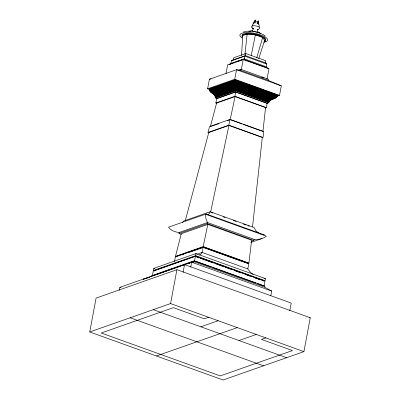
<?xml version="1.0" encoding="UTF-8"?>
<svg xmlns="http://www.w3.org/2000/svg" width="400" height="400" viewBox="0 0 400 400"><rect width="100%" height="100%" fill="white"/><g stroke="black" fill="none" stroke-linecap="round" stroke-linejoin="round"><path stroke-width="0.6" d="M254.605 22.21L254.67 20.765M255.47 20.005L255.975 23.175M257.885 21.83L257.89 22.915M241.55 55.595L242.755 35.155M267.385 68.225C264.575 67.305 268.445 63.3 265.37 62.85L245.21 55.55L244.795 56.155L244.105 59.85M258.42 24.04L258.5 21.035L258.51 24.055M258.505 21.035L258.565 24.04M244.955 54.45L247.175 33.605M235.12 79.795L235.51 90.465L215.305 97.56C215.43 93.29 209.115 93.185 209.14 88.92L235.12 79.795L277.985 95.235C276.41 99.4 270.345 98.28 268.85 102.475L267.695 102.88M252.55 226.735L262.3 137.455L228.965 125.445L208.76 132.54L185.325 220.575M247.725 263.515L248.9 263.1L251.63 240.2L207.82 224.415L181.26 233.74L175.47 256.365L175.945 256.535L203.66 246.805M89.74 331.96L96.08 298.08L176.91 269.695L310.26 317.735L303.92 351.615L223.09 380L89.74 331.96L170.57 303.575L303.92 351.615M119.325 290.28L119.875 287.34L184.54 264.63L291.22 303.065L289.79 310.71M151.42 276.77L151.62 275.715L194.345 260.71L264.825 286.105L264.63 287.16L271.685 291.04L270.77 295.925M152.385 275.785L153.275 271.02L195.42 256.22L264.955 281.27L264.06 286.03M153.375 270.49L153.77 268.37L195.915 253.57L265.45 278.62L265.055 280.74L195.52 255.69L153.375 270.49L154.09 270.745L196.235 255.945M154.425 271.125L154.52 270.595M178.965 233.53L179.165 232.47L207.455 222.535L254.125 239.35C258.4 239.8 262.995 238.92 266.39 236.17L205.43 214.205L206.045 219.135L207.455 222.535L207.255 223.595L178.965 233.53L181.3 234.37M174.49 261.6L175.37 256.895L203.085 247.16L248.805 263.63L247.81 268.925L250.63 272.505L253.23 274.55M176.135 256.965L176.235 256.435M209.355 89.405L207.61 88.78L209.395 79.25L236.53 69.72L240.7 70.4L268.32 80.35L281.295 85.85L279.515 95.375L277.205 96.19M170.57 303.575L176.91 269.695M183.11 272.275L184.54 264.63M217.005 103.415L215.84 102.995L216.635 98.76L235.685 92.07L267.12 103.395L266.325 107.63L265.17 108.035M226.015 73.595L227.665 64.77L243.255 59.3L268.97 68.565L266.99 79.15M190.76 267.1L191.675 262.215L194.145 261.77L264.63 287.16M265.37 62.85L265.765 60.73L245.765 53.525L245.37 55.64L231.995 60.235L231.515 60.82L230.85 63.78M194.345 260.71L194.145 261.77L192.975 262.18M194.53 260.985L195.42 256.22M195.52 255.69L195.915 253.57L196.405 254.2M195.705 256.63L195.8 256.1L263.905 280.635L263.805 281.165M233.245 59.9L233.64 57.78L245.765 53.525M203.085 247.16C202.54 249.97 202.57 253.755 199.59 255.225M207.61 88.78L234.745 79.25L236.53 69.72L281.295 85.85M235.7 90.74L216.07 97.63L215.87 98.69L235.5 91.795L235.7 90.74L268.085 102.405L267.885 103.465L266.73 103.87M215.84 102.995L234.895 96.305L235.685 92.07M240.7 70.4L240.895 69.34L268.52 79.29L268.32 80.35M241.27 69.885L243.255 59.3M255.455 34.365L251.215 55.645M258.73 58.7L264.775 39.945M248.04 263.56L248.135 263.03L203.37 246.905L203.27 247.435L247.455 263.35M251.57 241.235L253.925 240.41L254.125 239.35M175.47 256.365L203.18 246.63L207.82 224.415M228.78 125.17L230 119.4L263.715 131.545L263.06 137.525L228.78 125.17L207.995 132.47L209.565 126.575L230 119.4M210.57 212.255L228.965 125.445M227.27 120.695L230.19 119.67L235.08 96.58L265.56 107.56L262.95 131.475L246.57 125.575M244.305 58.77L243.915 59.59L243.46 59.59L268.255 68.495L267.745 68.37M258.47 21.01L257.33 23.74M256.785 57.65L262.645 37.52L255.355 34.895L247.075 34.135L242.655 35.685M254.63 20.74L253.05 24.11M257.825 21.83L257.42 22.93M255.41 20.005L253.41 23.875M258.51 232.88L255.935 230.84L254.01 227.495L210.195 211.71L209.325 213.495L207.955 214.665M259 26.96L259.285 25.96L258.82 24.23M257.47 23.3L258.47 21.01L257.415 23.31M256.215 21.52L255.58 22.15M182.295 222.58L183.635 221.035L210.195 211.71M254.25 22.92L252.895 24.085L252.525 26.285M230.37 64.26L230.635 64.035M257.895 29.495L257.29 30.275L257.235 31.285L260.305 33.355M253.555 23.305L253.84 23.145M258.02 29.435L258.105 29.425M231.515 60.82L244.795 56.155L266.705 64.045M231 63.51L244.29 58.845L266.21 66.74M228.96 64.635L234.17 62.805M235.905 62.195L242.27 59.96M238.585 70.15L240.895 69.34M209.175 89.335L235.075 80.24L277.795 95.63M209.255 89.745L235.035 80.69L277.57 96.015M209.375 90.15L235.01 81.145L277.305 96.385M209.54 90.55L235 81.605L277 96.74M209.745 90.935L234.995 82.07L276.655 97.08M209.99 91.315L235.005 82.53L276.28 97.4L275.115 97.805M210.275 91.68L235.03 82.985L275.87 97.7L271.745 99.15M210.595 92.03L235.065 83.435L275.43 97.98L270.77 99.615M211.345 92.675L235.17 84.31L274.47 98.47L270.435 99.91M213.13 93.79L235.475 85.94L272.335 99.22M213.535 94.095L235.535 86.37L271.83 99.445M213.9 94.43L235.585 86.815L271.355 99.7L269.595 100.315M214.23 94.775L235.62 87.265L270.91 99.98L269.75 100.385M214.52 95.145L235.645 87.725L270.495 100.28M214.765 95.525L235.655 88.19L270.12 100.605M214.965 95.92L235.65 88.655L269.78 100.95M215.12 96.32L235.635 89.115L269.48 101.31M215.23 96.73L235.605 89.575L269.225 101.685M215.29 97.145L235.565 90.025L269.015 102.075M235.08 96.58L216.605 103.065L210.33 126.645L219.09 123.57M270.84 99.685L274.965 98.235L235.11 83.88L210.955 92.36L212.125 92.785M263.455 234.735L264.295 234.9L206.195 213.965L168.48 227.185C170.87 230.61 175.135 232.16 179.165 232.47M181.91 254.935L183.64 254.325M189.415 252.3L202.695 247.635M197.375 254.11L202.095 252.455L247.81 268.925M155.895 274.55L158.825 273.52M161.165 272.7L173.455 268.385M182.825 265.095L193.945 261.19M188.29 263.825L190.05 263.205M250.795 242.49L261.925 238.58M208.67 317.3L204.34 318.82L173.385 307.67L101.215 333.01L220.275 375.905L292.445 350.56L261.49 339.41L265.82 337.89M200.875 326.815L218.195 320.73M156.415 355.98L237.245 327.595M238.975 340.54L256.295 334.455M243.22 32.035C250.555 29.885 259.115 31.585 265.32 35.96M248.69 31.415L252.685 30.52L252.43 30.61L253.115 29.535L252.64 28.33L253.115 28.675M149.655 277.3L143.175 279.245L191.675 262.215L271.685 291.04M209.395 79.25L211.215 78.88M257.285 29.53L257.73 29.495M249.79 31.35L249.425 31.365L250.79 31.36M257.515 29.565C266.715 26.69 245.255 23 253.325 28.825M119.875 287.34L121.125 287.33M153.77 268.37L154.75 268.43M252.705 31.515L254.83 31.83M264 278.435L265.45 278.62M309.06 317.5L310.26 317.735M255.365 31.925L256.41 32.17M262.225 234.435L263.035 234.655M256.865 32.275L257.93 32.585M258.425 32.73L259.475 33.115M261.73 77.255L263.48 77.885M234.745 79.25L279.515 95.375M273.955 98.675L235.235 84.73L211.77 92.97L213.53 93.605M273.415 98.855L235.315 85.13L212.22 93.24L213.395 93.665M272.865 99.025L235.4 85.525L212.69 93.5L213.86 93.925M235.51 90.465L268.85 102.475M235.5 91.795L267.885 103.465M234.895 96.305L266.325 107.63M215.305 97.56L216.475 97.985M230.19 119.67L241.89 123.885M243.06 124.31L245.985 125.36M207.995 132.47L209.16 132.89M211.155 212.465L212.9 213.095M223.375 216.87L225.12 217.495M233.285 220.44L236.22 221.495M243.265 224.03L246.195 225.09M247.85 225.685L249.285 226.2M207.255 223.595L253.925 240.41M203.18 246.63L248.9 263.1M196.29 256.84L199.225 257.895M200.4 258.32L209.205 261.49M210.38 261.915L213.315 262.975M215.08 263.605L223.295 266.57M225.06 267.205L232.105 269.74M235.04 270.8L240.91 272.915M245.02 274.395L250.305 276.3M255 277.99L260.285 279.895M195.115 261.195L211.475 267.085M212.645 267.51L255.88 283.085M257.05 283.505L263.48 285.82M153.25 309.655L286.6 357.695M130.155 317.765L263.505 365.805M264.195 41.31L265.595 41.82M259.545 233.435L260.65 233.92M252.975 28.615L253.54 28.865M206.88 214.535L206.195 213.965M242.09 35.8A11.88 3.63 10.6 0 1 250.065 33.425A11.88 3.63 10.6 0 1 263.525 37.17L265.14 38.62A11.88 3.63 10.6 0 1 264.975 40.5M263.525 37.17L265.14 38.62M262.645 37.52L264.675 40.475M252.905 28.16L252.74 27.64M256.95 21.405L257.035 21.7M242.17 38.005A14.115 4.315 10.6 0 1 252.935 33.035A14.115 4.315 10.6 0 1 266.195 41.615L264.925 42.05A14.115 4.315 10.6 0 1 263.89 42.265M242.29 37.015A11.88 3.63 10.6 0 1 255.005 34.645A11.88 3.63 10.6 0 1 264.125 41.5"/></g></svg>
